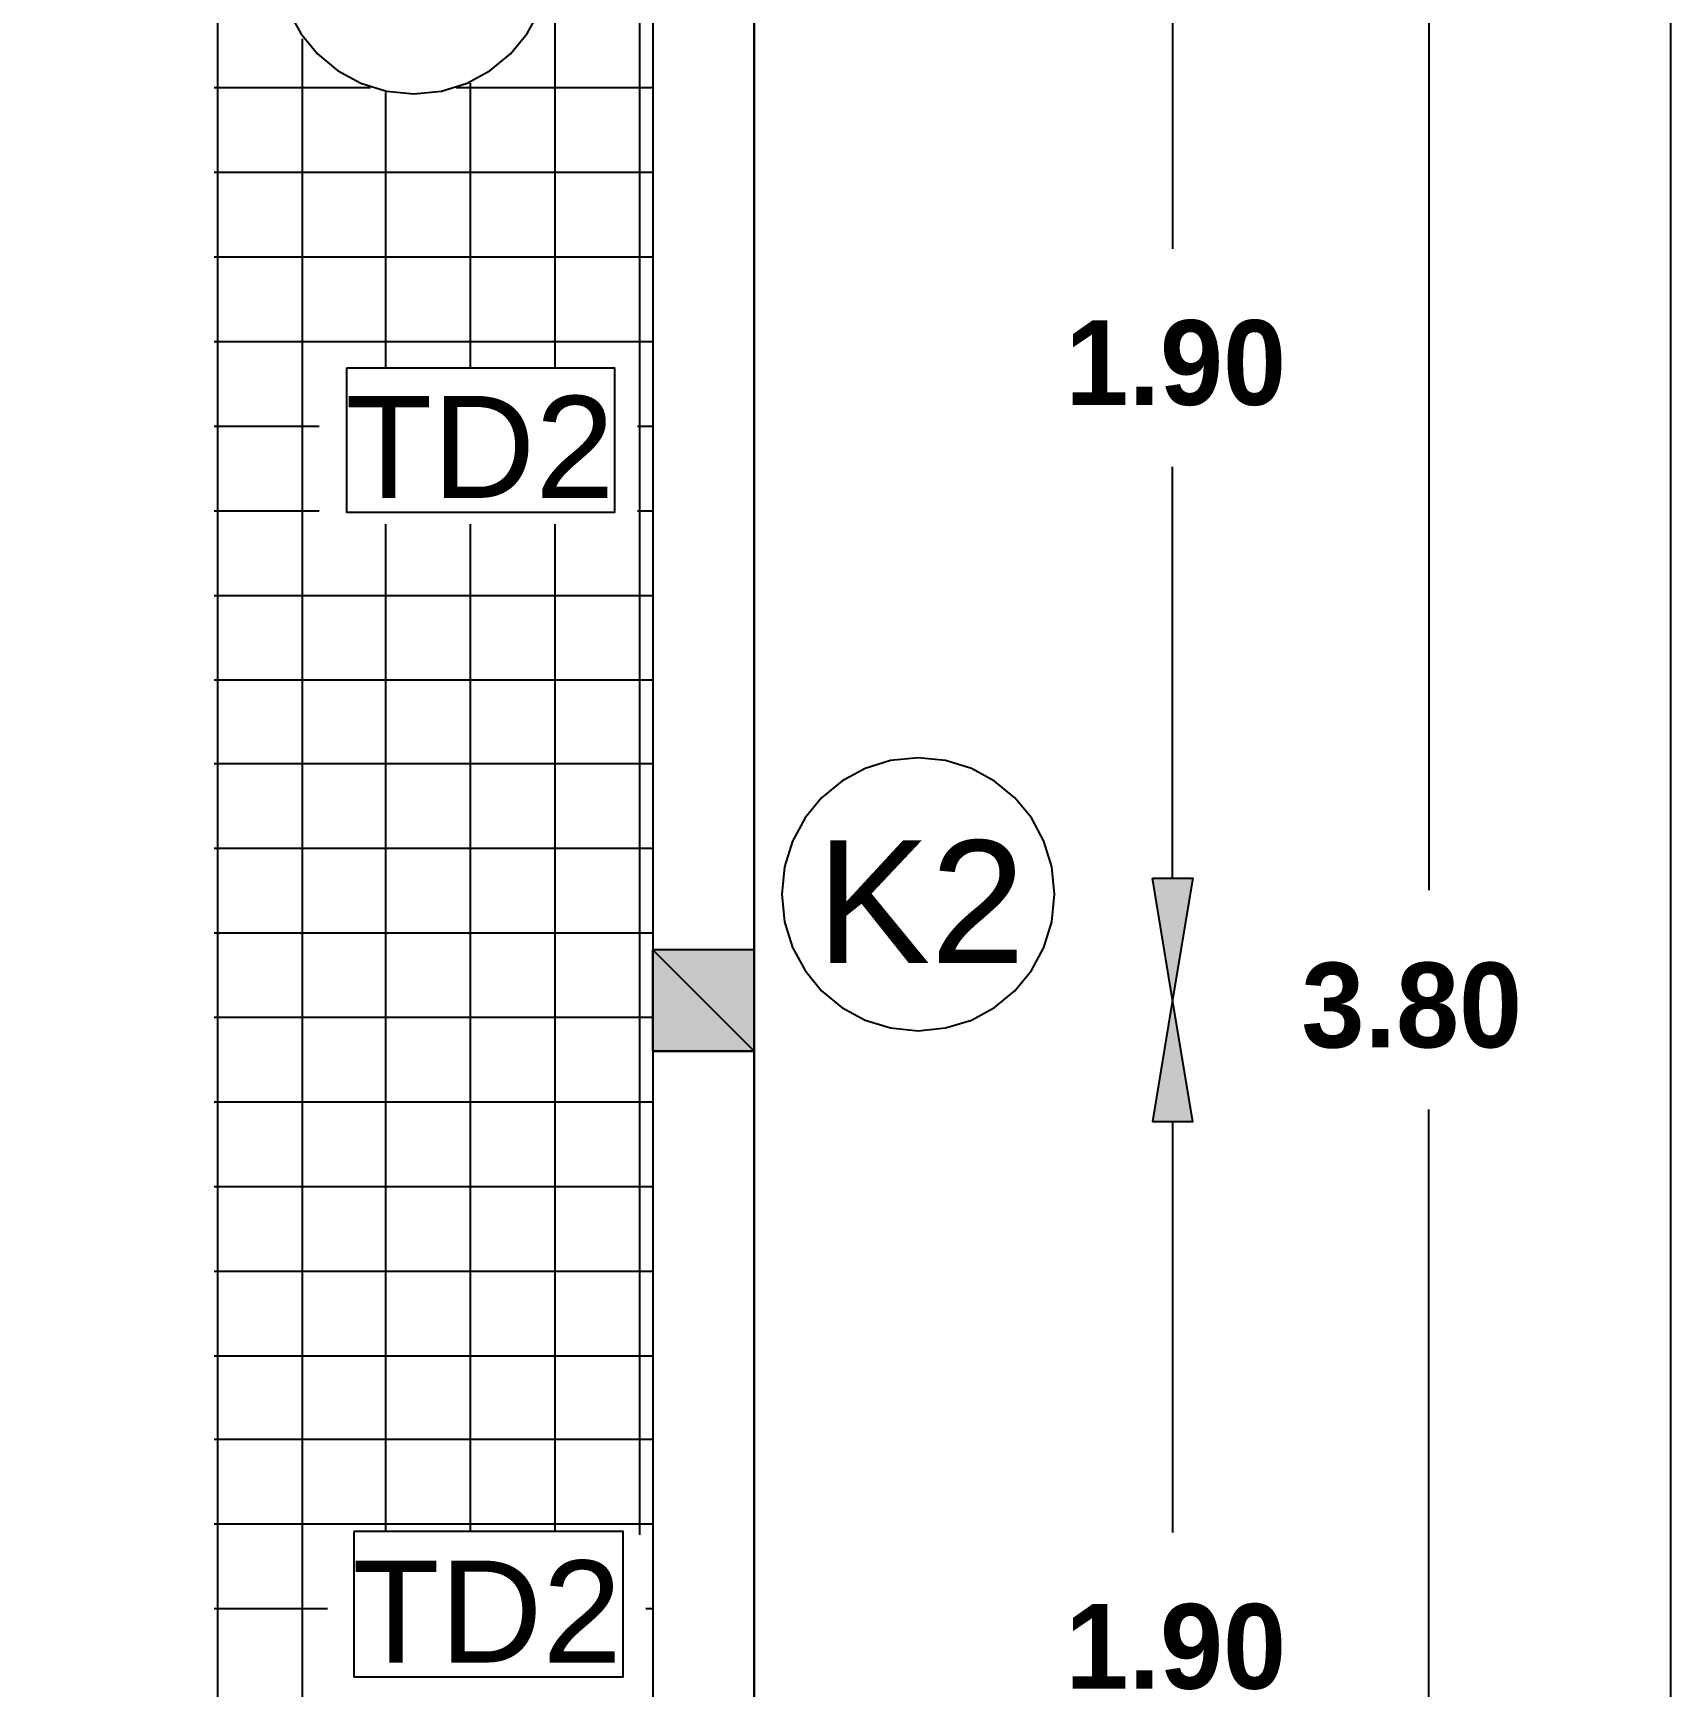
# Model space of a CAD drawing. Header units: metres. Extents: x 2.9 to 42.8, y 1.7 to 28.7.
# Drawn here: x 11.564 to 13.988, y 8.383 to 10.83 of the extents above; entities that cross this region are included whole.
import ezdxf

# ---------------------------------------------------------------- set-up
doc = ezdxf.new("R2010")
doc.units = ezdxf.units.M
for name, color, linetype in [('AMARILLO', 2, 'Continuous'), ('MAGENTA', 6, 'Continuous'), ('NEGRO', 7, 'Continuous'), ('RELLENO_MAGENTA', 6, 'Continuous'), ('RELLENO_ROJO', 1, 'Continuous'), ('ROJO', 1, 'Continuous'), ('TEXTO', 7, 'Continuous')]:
    doc.layers.add(name, color=color, linetype=linetype)
doc.styles.add('ArialMT', font='arial.ttf')
doc.styles.add('CityBlueprint', font='cityb___.ttf')

msp = doc.modelspace()

# ---------------------------------------------------------------- hatches: boundary and pattern name
at = {"layer": 'RELLENO_MAGENTA'}
h = msp.add_hatch(color=256, dxfattribs=at)
h.dxf.hatch_style = 1
h.paths.add_polyline_path([(12.6312, 9.4738), (12.4813, 9.4738), (12.6312, 9.3239), (12.6312, 9.4738)])
h.paths.add_polyline_path([(12.4813, 9.4738), (12.6312, 9.3239), (12.4813, 9.3239), (12.4813, 9.4738)])
at = {"layer": 'RELLENO_ROJO'}
h = msp.add_hatch(color=256, dxfattribs=at)
h.dxf.hatch_style = 1
h.paths.add_polyline_path([(13.2203, 9.5797), (13.2803, 9.5797), (13.2503, 9.3998), (13.2203, 9.5797)])
h = msp.add_hatch(color=256, dxfattribs=at)
h.dxf.hatch_style = 1
h.paths.add_polyline_path([(13.2203, 9.2198), (13.2803, 9.2198), (13.2503, 9.3998), (13.2203, 9.2198)])

# ---------------------------------------------------------------- linework, layer by layer
at = {"layer": 'AMARILLO', "lineweight": -3}
for points in [[(12.6312, 10.8215), (12.6312, 10.8285)], [(12.6312, 10.8126), (12.6312, 10.8197)], [(12.6312, 10.8038), (12.6312, 10.8091)], [(12.6312, 10.7932), (12.6312, 10.8003)], [(12.6312, 10.7844), (12.6312, 10.7915)], [(12.6312, 10.7756), (12.6312, 10.7809)], [(12.6312, 10.765), (12.6312, 10.7721)], [(12.6312, 10.7562), (12.6312, 10.7632)], [(12.6312, 10.7474), (12.6312, 10.7527)], [(12.6312, 10.7386), (12.6312, 10.7438)], [(12.6312, 10.728), (12.6312, 10.735)], [(12.6312, 10.7192), (12.6312, 10.7244)], [(12.6312, 10.7103), (12.6312, 10.7156)], [(12.6312, 10.6998), (12.6312, 10.7068)], [(12.6312, 10.6909), (12.6312, 10.698)], [(12.6312, 10.6821), (12.6312, 10.6874)], [(12.6312, 10.6715), (12.6312, 10.6786)], [(12.6312, 10.6627), (12.6312, 10.6698)], [(12.6312, 10.6539), (12.6312, 10.6592)], [(12.6312, 10.6433), (12.6312, 10.6504)], [(12.6312, 10.6345), (12.6312, 10.6415)], [(12.6312, 10.6257), (12.6312, 10.631)], [(12.6312, 10.6151), (12.6312, 10.6221)], [(12.6312, 10.6063), (12.6312, 10.6133)], [(12.6312, 10.5974), (12.6312, 10.6027)], [(12.6312, 10.5869), (12.6312, 10.5939)], [(12.6312, 10.578), (12.6312, 10.5851)], [(12.6312, 10.5692), (12.6312, 10.5745)], [(12.6312, 10.5604), (12.6312, 10.5657)], [(12.6312, 10.5498), (12.6312, 10.5569)], [(12.6312, 10.541), (12.6312, 10.5463)], [(12.6312, 10.5322), (12.6312, 10.5375)], [(12.6312, 10.5216), (12.6312, 10.5287)], [(12.6312, 10.5128), (12.6312, 10.5198)], [(12.6312, 10.504), (12.6312, 10.5093)], [(12.6312, 10.4934), (12.6312, 10.5004)], [(12.6312, 10.4846), (12.6312, 10.4916)], [(12.6312, 10.4757), (12.6312, 10.481)], [(12.6312, 10.4652), (12.6312, 10.4722)], [(12.6312, 10.4563), (12.6312, 10.4634)], [(12.6312, 10.4475), (12.6312, 10.4528)], [(12.6312, 10.4369), (12.6312, 10.444)], [(12.6312, 10.4281), (12.6312, 10.4352)], [(12.6312, 10.4193), (12.6312, 10.4246)], [(12.6312, 10.4087), (12.6312, 10.4158)], [(12.6312, 10.3999), (12.6312, 10.4069)], [(12.6312, 10.3911), (12.6312, 10.3964)], [(12.6312, 10.3823), (12.6312, 10.3875)], [(12.6312, 10.3717), (12.6312, 10.3787)], [(12.6312, 10.3628), (12.6312, 10.3681)], [(12.6312, 10.354), (12.6312, 10.3593)], [(12.6312, 10.3434), (12.6312, 10.3505)], [(12.6312, 10.3346), (12.6312, 10.3417)], [(12.6312, 10.3258), (12.6312, 10.3311)], [(12.6312, 10.3152), (12.6312, 10.3223)], [(12.6312, 10.3064), (12.6312, 10.3135)], [(12.6312, 10.2976), (12.6312, 10.3029)], [(12.6312, 10.287), (12.6312, 10.2941)], [(12.6312, 10.2782), (12.6312, 10.2852)], [(12.6312, 10.2694), (12.6312, 10.2747)], [(12.6312, 10.2588), (12.6312, 10.2658)], [(12.6312, 10.25), (12.6312, 10.257)], [(12.6312, 10.2411), (12.6312, 10.2464)], [(12.6312, 10.2323), (12.6312, 10.2376)], [(12.6312, 10.2217), (12.6312, 10.2288)], [(12.6312, 10.2129), (12.6312, 10.2182)], [(12.6312, 10.2041), (12.6312, 10.2094)], [(12.6312, 10.1935), (12.6312, 10.2006)], [(12.6312, 10.1847), (12.6312, 10.19)], [(12.6312, 10.1759), (12.6312, 10.1812)], [(12.6312, 10.1653), (12.6312, 10.1723)], [(12.6312, 10.1565), (12.6312, 10.1635)], [(12.6312, 10.1477), (12.6312, 10.1529)], [(12.6312, 10.1371), (12.6312, 10.1441)], [(12.6312, 10.1282), (12.6312, 10.1353)], [(12.6312, 10.1194), (12.6312, 10.1247)], [(12.6312, 10.1088), (12.6312, 10.1159)], [(12.6312, 10.1), (12.6312, 10.1071)], [(12.6312, 10.0912), (12.6312, 10.0965)], [(12.6312, 10.0806), (12.6312, 10.0877)], [(12.6312, 10.0718), (12.6312, 10.0789)], [(12.6312, 10.063), (12.6312, 10.0683)], [(12.6312, 10.0542), (12.6312, 10.0595)], [(12.6312, 10.0436), (12.6312, 10.0506)], [(12.6312, 10.0348), (12.6312, 10.0401)], [(12.6312, 10.0259), (12.6312, 10.0312)], [(12.6312, 10.0154), (12.6312, 10.0224)], [(12.6312, 10.0065), (12.6312, 10.0118)], [(12.6312, 9.9977), (12.6312, 10.003)], [(12.6312, 9.9871), (12.6312, 9.9942)], [(12.6312, 9.9783), (12.6312, 9.9854)], [(12.6312, 9.9695), (12.6312, 9.9748)], [(12.6312, 9.9589), (12.6312, 9.966)], [(12.6312, 9.9501), (12.6312, 9.9572)], [(12.6312, 9.9413), (12.6312, 9.9466)], [(12.6312, 9.9307), (12.6312, 9.9378)], [(12.6312, 9.9219), (12.6312, 9.9289)], [(12.6312, 9.9131), (12.6312, 9.9183)], [(12.6312, 9.9025), (12.6312, 9.9095)], [(12.6312, 9.8937), (12.6312, 9.9007)], [(12.6312, 9.8848), (12.6312, 9.8901)], [(12.6312, 9.876), (12.6312, 9.8813)], [(12.6312, 9.8654), (12.6312, 9.8725)], [(12.6312, 9.8566), (12.6312, 9.8619)], [(12.6312, 9.8478), (12.6312, 9.8531)], [(12.6312, 9.8372), (12.6312, 9.8443)], [(12.6312, 9.8284), (12.6312, 9.8337)], [(12.6312, 9.8196), (12.6312, 9.8249)], [(12.6312, 9.809), (12.6312, 9.816)], [(12.6312, 9.8002), (12.6312, 9.8072)], [(12.6312, 9.7913), (12.6312, 9.7966)], [(12.6312, 9.7808), (12.6312, 9.7878)], [(12.6312, 9.7719), (12.6312, 9.779)], [(12.6312, 9.7631), (12.6312, 9.7684)], [(12.6312, 9.7525), (12.6312, 9.7596)], [(12.6312, 9.7437), (12.6312, 9.7508)], [(12.6312, 9.7349), (12.6312, 9.7402)], [(12.6312, 9.7243), (12.6312, 9.7314)], [(12.6312, 9.7155), (12.6312, 9.7226)], [(12.6312, 9.7067), (12.6312, 9.712)], [(12.6312, 9.6979), (12.6312, 9.7032)], [(12.6312, 9.6873), (12.6312, 9.6943)], [(12.6312, 9.6785), (12.6312, 9.6837)], [(12.6312, 9.6696), (12.6312, 9.6749)], [(12.6312, 9.6591), (12.6312, 9.6661)], [(12.6312, 9.6502), (12.6312, 9.6573)], [(12.6312, 9.6414), (12.6312, 9.6467)], [(12.6312, 9.6308), (12.6312, 9.6379)], [(12.6312, 9.622), (12.6312, 9.6291)], [(12.6312, 9.6132), (12.6312, 9.6185)], [(12.6312, 9.6026), (12.6312, 9.6097)], [(12.6312, 9.5938), (12.6312, 9.6008)], [(12.6312, 9.585), (12.6312, 9.5903)], [(12.6312, 9.5744), (12.6312, 9.5814)], [(12.6312, 9.5656), (12.6312, 9.5726)], [(12.6312, 9.5568), (12.6312, 9.562)], [(12.6312, 9.5462), (12.6312, 9.5532)], [(12.6312, 9.5373), (12.6312, 9.5444)], [(12.6312, 9.5285), (12.6312, 9.5338)], [(12.6312, 9.5197), (12.6312, 9.525)], [(12.6312, 9.5091), (12.6312, 9.5162)], [(12.6312, 9.5003), (12.6312, 9.5056)], [(12.6312, 9.4915), (12.6312, 9.4968)], [(12.6312, 9.4809), (12.6312, 9.488)], [(12.6312, 9.4721), (12.6312, 9.4791)], [(12.6312, 9.4633), (12.6312, 9.4686)], [(12.6312, 9.4527), (12.6312, 9.4597)], [(12.6312, 9.4439), (12.6312, 9.4509)], [(12.6312, 9.435), (12.6312, 9.4403)], [(12.6312, 9.4245), (12.6312, 9.4315)], [(12.6312, 9.4156), (12.6312, 9.4227)], [(12.6312, 9.4068), (12.6312, 9.4121)], [(12.6312, 9.3962), (12.6312, 9.4033)], [(12.6312, 9.3874), (12.6312, 9.3945)], [(12.6312, 9.3786), (12.6312, 9.3839)], [(12.6312, 9.3698), (12.6312, 9.3751)], [(12.6312, 9.3592), (12.6312, 9.3662)], [(12.6312, 9.3504), (12.6312, 9.3557)], [(12.6312, 9.3416), (12.6312, 9.3468)], [(12.6312, 9.331), (12.6312, 9.338)], [(12.6312, 9.3222), (12.6312, 9.3274)], [(12.6312, 9.3133), (12.6312, 9.3186)], [(12.6312, 9.3028), (12.6312, 9.3098)], [(12.6312, 9.2939), (12.6312, 9.301)], [(12.6312, 9.2851), (12.6312, 9.2904)], [(12.6312, 9.2745), (12.6312, 9.2816)], [(12.6312, 9.2657), (12.6312, 9.2728)], [(12.6312, 9.2569), (12.6312, 9.2622)], [(12.6312, 9.2463), (12.6312, 9.2534)], [(12.6312, 9.2375), (12.6312, 9.2445)], [(12.6312, 9.2287), (12.6312, 9.234)], [(12.6312, 9.2181), (12.6312, 9.2251)], [(12.6312, 9.2093), (12.6312, 9.2163)], [(12.6312, 9.2004), (12.6312, 9.2057)], [(12.6312, 9.1916), (12.6312, 9.1969)], [(12.6312, 9.181), (12.6312, 9.1881)], [(12.6312, 9.1722), (12.6312, 9.1775)], [(12.6312, 9.1634), (12.6312, 9.1687)], [(12.6312, 9.1528), (12.6312, 9.1599)], [(12.6312, 9.144), (12.6312, 9.1493)], [(12.6312, 9.1352), (12.6312, 9.1405)], [(12.6312, 9.1246), (12.6312, 9.1317)], [(12.6312, 9.1158), (12.6312, 9.1228)], [(12.6312, 9.107), (12.6312, 9.1122)], [(12.6312, 9.0964), (12.6312, 9.1034)], [(12.6312, 9.0876), (12.6312, 9.0946)], [(12.6312, 9.0787), (12.6312, 9.084)], [(12.6312, 9.0682), (12.6312, 9.0752)], [(12.6312, 9.0593), (12.6312, 9.0664)], [(12.6312, 9.0505), (12.6312, 9.0558)], [(12.6312, 9.0399), (12.6312, 9.047)], [(12.6312, 9.0311), (12.6312, 9.0382)], [(12.6312, 9.0223), (12.6312, 9.0276)], [(12.6312, 9.0135), (12.6312, 9.0188)], [(12.6312, 9.0029), (12.6312, 9.0099)], [(12.6312, 8.9941), (12.6312, 8.9994)], [(12.6312, 8.9853), (12.6312, 8.9905)], [(12.6312, 8.9747), (12.6312, 8.9817)], [(12.6312, 8.9658), (12.6312, 8.9711)], [(12.6312, 8.957), (12.6312, 8.9623)], [(12.6312, 8.9464), (12.6312, 8.9535)], [(12.6312, 8.9376), (12.6312, 8.9447)], [(12.6312, 8.9288), (12.6312, 8.9341)], [(12.6312, 8.9182), (12.6312, 8.9253)], [(12.6312, 8.9094), (12.6312, 8.9165)], [(12.6312, 8.9006), (12.6312, 8.9059)], [(12.6312, 8.89), (12.6312, 8.8971)], [(12.6312, 8.8812), (12.6312, 8.8882)], [(12.6312, 8.8724), (12.6312, 8.8777)], [(12.6312, 8.8618), (12.6312, 8.8688)], [(12.6312, 8.853), (12.6312, 8.86)], [(12.6312, 8.8441), (12.6312, 8.8494)], [(12.6312, 8.8353), (12.6312, 8.8406)], [(12.6312, 8.8247), (12.6312, 8.8318)], [(12.6312, 8.8159), (12.6312, 8.8212)], [(12.6312, 8.8071), (12.6312, 8.8124)], [(12.6312, 8.7965), (12.6312, 8.8036)], [(12.6312, 8.7877), (12.6312, 8.793)], [(12.6312, 8.7789), (12.6312, 8.7842)], [(12.6312, 8.7683), (12.6312, 8.7753)], [(12.6312, 8.7595), (12.6312, 8.7665)], [(12.6312, 8.7507), (12.6312, 8.7559)], [(12.6312, 8.7401), (12.6312, 8.7471)], [(12.6312, 8.7312), (12.6312, 8.7383)], [(12.6312, 8.7224), (12.6312, 8.7277)], [(12.6312, 8.7118), (12.6312, 8.7189)], [(12.6312, 8.703), (12.6312, 8.7101)], [(12.6312, 8.6942), (12.6312, 8.6995)], [(12.6312, 8.6836), (12.6312, 8.6907)], [(12.6312, 8.6748), (12.6312, 8.6819)], [(12.6312, 8.666), (12.6312, 8.6713)], [(12.6312, 8.6572), (12.6312, 8.6625)], [(12.6312, 8.6466), (12.6312, 8.6536)], [(12.6312, 8.6378), (12.6312, 8.6431)], [(12.6312, 8.6289), (12.6312, 8.6342)], [(12.6312, 8.6184), (12.6312, 8.6254)], [(12.6312, 8.6095), (12.6312, 8.6166)], [(12.6312, 8.6007), (12.6312, 8.606)], [(12.6312, 8.5901), (12.6312, 8.5972)], [(12.6312, 8.5813), (12.6312, 8.5884)], [(12.6312, 8.5725), (12.6312, 8.5778)], [(12.6312, 8.5619), (12.6312, 8.569)], [(12.6312, 8.5531), (12.6312, 8.5602)], [(12.6312, 8.5443), (12.6312, 8.5496)], [(12.6312, 8.5337), (12.6312, 8.5407)], [(12.6312, 8.5249), (12.6312, 8.5319)], [(12.6312, 8.5161), (12.6312, 8.5213)], [(12.6312, 8.5055), (12.6312, 8.5125)], [(12.6312, 8.4967), (12.6312, 8.5037)], [(12.6312, 8.4878), (12.6312, 8.4931)], [(12.6312, 8.479), (12.6312, 8.4843)], [(12.6312, 8.4684), (12.6312, 8.4755)], [(12.6312, 8.4596), (12.6312, 8.4649)], [(12.6312, 8.4508), (12.6312, 8.4561)], [(12.6312, 8.4402), (12.6312, 8.4473)], [(12.6312, 8.4314), (12.6312, 8.4384)], [(12.6312, 8.4226), (12.6312, 8.4279)], [(12.6312, 8.412), (12.6312, 8.419)], [(12.6312, 8.4032), (12.6312, 8.4102)], [(12.6312, 8.3943), (12.6312, 8.3996)], [(12.6312, 8.3838), (12.6312, 8.3908)]]:
    msp.add_lwpolyline(points, dxfattribs=at)
at = {"layer": 'MAGENTA', "lineweight": -3}
for points in [[(12.6312, 9.4738), (12.4813, 9.4738), (12.6312, 9.3239)], [(12.4813, 9.4738), (12.6312, 9.3239), (12.4813, 9.3239)], [(12.4813, 9.4738), (12.4813, 9.3239), (12.6312, 9.3239), (12.6312, 9.4738)]]:
    msp.add_lwpolyline(points, close=True, dxfattribs=at)
at = {"layer": 'NEGRO', "lineweight": -3}
for points in [[(4.632, 6.1242), (4.632, 26.125), (12.6312, 26.125), (12.6312, 6.1242)], [(9.1317, 7.5741), (9.1317, 7.4242), (12.4813, 7.4242), (12.4813, 6.2742), (12.4813, 6.1242), (12.6312, 6.1242), (12.6312, 21.8246), (12.4813, 21.8246), (12.4813, 20.9762), (11.2818, 20.9762), (11.2818, 20.8262), (12.4813, 20.8262), (12.4813, 16.3248), (11.2818, 16.3248), (11.2818, 16.1749), (12.4813, 16.1749), (12.4813, 11.3753), (10.2323, 11.3753), (10.2323, 11.2254), (12.4813, 11.2254), (12.4813, 7.5741)], [(12.028, 10.3346), (12.028, 10.1212), (12.4248, 10.1212), (12.4248, 10.3346)], [(12.0385, 8.6131), (12.0385, 8.3979), (12.4372, 8.3979), (12.4372, 8.6131)]]:
    msp.add_lwpolyline(points, close=True, dxfattribs=at)
for points in [[(11.8375, 7.5741), (11.8375, 10.8991), (11.8375, 11.2254)], [(12.3366, 10.3346), (12.3366, 11.2254)], [(12.4619, 8.6078), (12.4619, 11.2254)], [(11.9627, 7.5741), (11.9627, 10.8215)], [(12.0632, 10.7491), (11.8322, 10.7491)], [(12.4813, 10.7491), (12.1902, 10.7491)], [(12.2114, 10.3346), (12.2114, 10.7562)], [(12.0862, 10.3346), (12.0862, 10.7421)], [(12.4813, 10.6239), (11.8322, 10.6239)], [(12.4813, 10.4987), (11.8322, 10.4987)], [(12.4813, 10.3734), (11.8322, 10.3734)], [(11.9874, 10.2482), (11.8322, 10.2482)], [(12.4813, 10.2482), (12.4583, 10.2482)], [(11.9874, 10.123), (11.8322, 10.123)], [(12.4813, 10.123), (12.4583, 10.123)], [(12.0862, 8.6131), (12.0862, 10.1036)], [(12.2114, 8.6131), (12.2114, 10.1036)], [(12.3366, 8.6131), (12.3366, 10.1036)], [(12.4813, 9.9977), (11.8322, 9.9977)], [(12.4813, 9.8725), (11.8322, 9.8725)], [(12.4813, 9.749), (11.8322, 9.749)], [(12.4813, 9.6238), (11.8322, 9.6238)], [(12.4813, 9.4985), (11.8322, 9.4985)], [(12.4813, 9.3733), (11.8322, 9.3733)], [(12.4813, 9.2481), (11.8322, 9.2481)], [(12.4813, 9.1228), (11.8322, 9.1228)], [(12.4813, 8.9976), (11.8322, 8.9976)], [(12.4813, 8.8724), (11.8322, 8.8724)], [(12.4813, 8.7489), (11.8322, 8.7489)], [(12.4813, 8.6237), (11.8322, 8.6237)], [(11.9997, 8.4984), (11.8322, 8.4984)], [(12.4813, 8.4984), (12.4707, 8.4984)]]:
    msp.add_lwpolyline(points, dxfattribs=at)
at = {"layer": 'ROJO', "lineweight": -3}
for points in [[(13.9876, 6.38), (13.9876, 16.002)], [(13.2503, 11.1196), (13.2503, 10.511)], [(13.6296, 11.1196), (13.6296, 9.562)], [(11.9415, 10.8637), (11.9601, 10.8294), (11.9848, 10.7995), (12.0147, 10.7748), (12.049, 10.7562), (12.0869, 10.7444), (12.1276, 10.7403), (12.1683, 10.7444), (12.2062, 10.7562), (12.2405, 10.7748), (12.2704, 10.7995), (12.2951, 10.8294), (12.3137, 10.8637)], [(13.2503, 9.5797), (13.2503, 10.1882)], [(13.6296, 7.68), (13.6296, 9.2375)], [(13.2503, 9.2198), (13.2503, 8.6113)]]:
    msp.add_lwpolyline(points, dxfattribs=at)
for points in [[(13.0757, 9.5559), (13.0716, 9.5966), (13.0598, 9.6345), (13.0412, 9.6688), (13.0166, 9.6987), (12.9867, 9.7233), (12.9524, 9.742), (12.9144, 9.7537), (12.8737, 9.7578), (12.833, 9.7537), (12.7951, 9.742), (12.7608, 9.7233), (12.7309, 9.6987), (12.7063, 9.6688), (12.6876, 9.6345), (12.6759, 9.5966), (12.6718, 9.5559), (12.6759, 9.5152), (12.6876, 9.4773), (12.7063, 9.4429), (12.7309, 9.4131), (12.7608, 9.3884), (12.7951, 9.3698), (12.833, 9.358), (12.8737, 9.3539), (12.9144, 9.358), (12.9524, 9.3698), (12.9867, 9.3884), (13.0166, 9.4131), (13.0412, 9.4429), (13.0598, 9.4773), (13.0716, 9.5152)], [(13.2203, 9.5797), (13.2803, 9.5797), (13.2503, 9.3998)], [(13.2203, 9.2198), (13.2803, 9.2198), (13.2503, 9.3998)]]:
    msp.add_lwpolyline(points, close=True, dxfattribs=at)

# ---------------------------------------------------------------- texts
at = {"layer": 'TEXTO', "color": 2, "true_color": 0xffff00, "style": 'CityBlueprint'}
for s, p in [('1.90', (13.0916, 10.2799)), ('3.80', (13.4408, 9.3292)), ('1.90', (13.0916, 8.3802))]:
    msp.add_text(s, height=0.1255, dxfattribs=at).set_placement(p)
at = {"layer": 'TEXTO', "color": 18, "true_color": 0x000000, "style": 'ArialMT'}
for p in [(12.0262, 10.1424), (12.0368, 8.419)]:
    msp.add_text('TD2', height=0.1509, dxfattribs=at).set_placement(p)
at = {"layer": 'TEXTO', "color": 1, "true_color": 0xff0000, "style": 'ArialMT'}
msp.add_text('K2', height=0.1811, dxfattribs=at).set_placement((12.7229, 9.4544))

doc.saveas('drawing.dxf')
